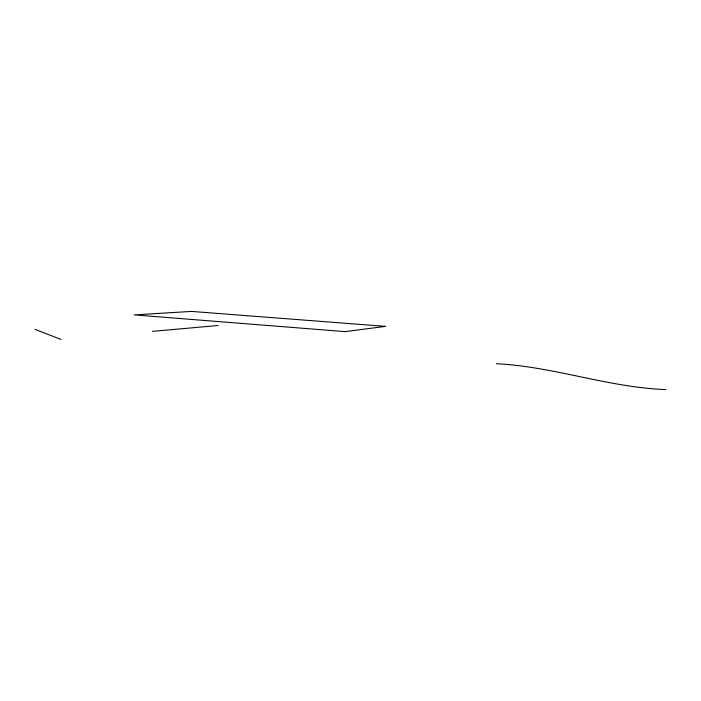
<?xml version="1.0" encoding="UTF-8"?>
<svg xmlns="http://www.w3.org/2000/svg" width="701" height="701" viewBox="0 0 701 701"><rect width="100%" height="100%" fill="white"/><g stroke="black" fill="none" stroke-linecap="round" stroke-linejoin="round"><path stroke-width="1.05" d="M152.459 331.363L218.177 325.501M496.404 363.731C553.834 366.553 608.398 387.478 665.95 389.59M35.05 329.339L61.136 339.503M385.576 326.368L345.12 331.626L134.268 314.889L191.496 311.41L385.576 326.368"/></g></svg>
